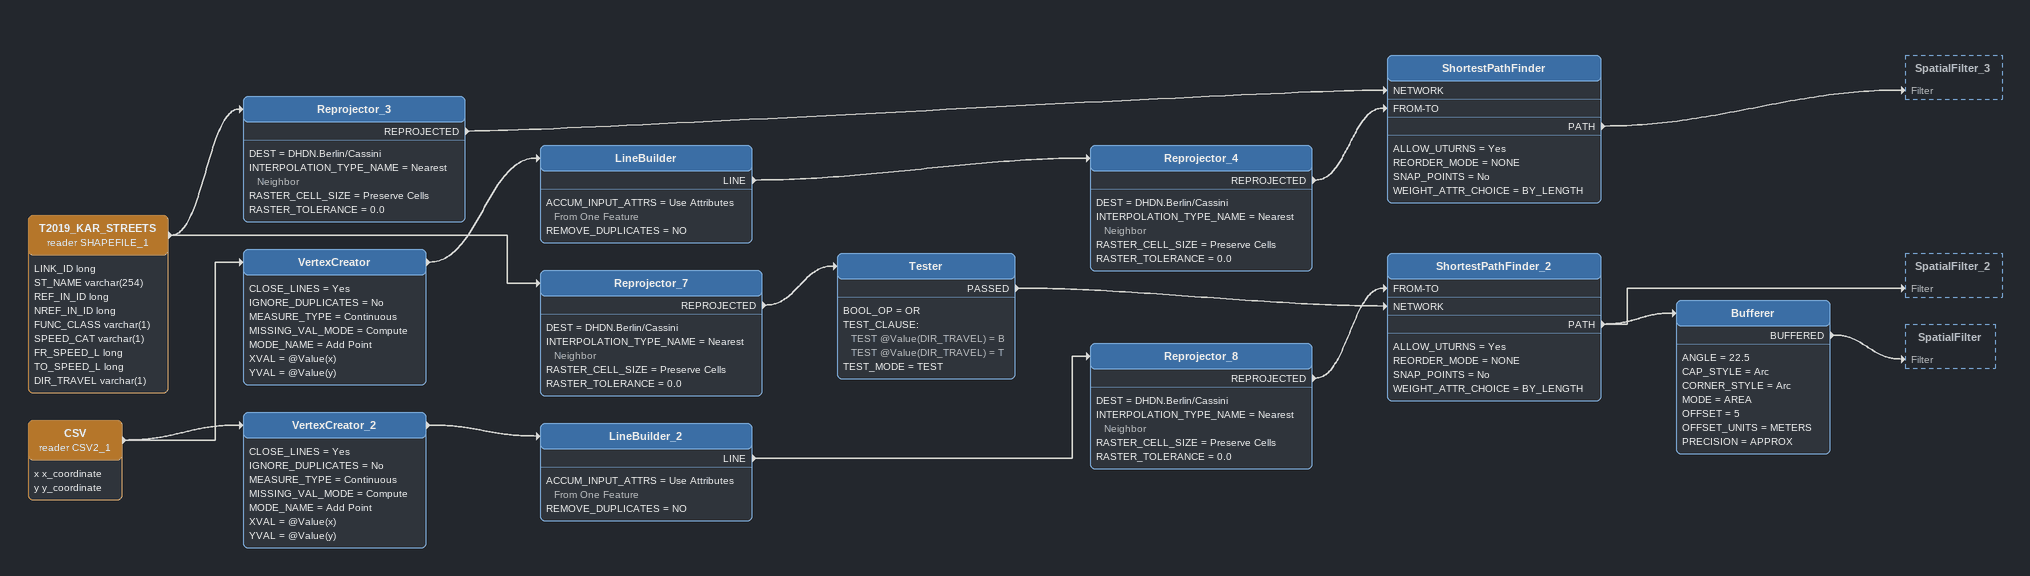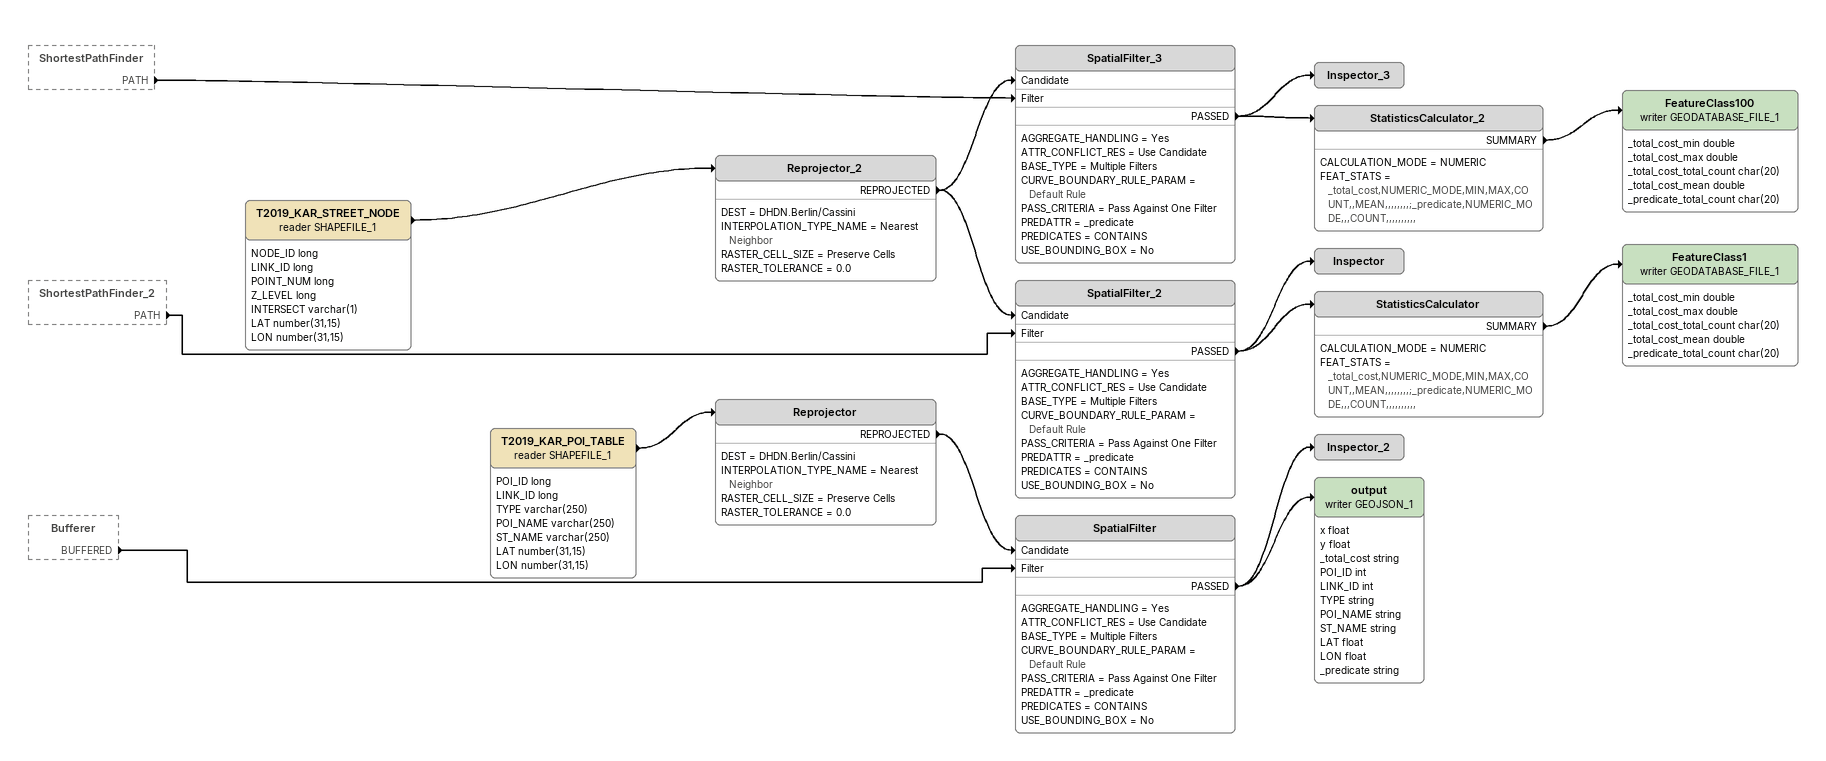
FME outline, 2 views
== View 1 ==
T2019_KAR_STREETS (reader SHAPEFILE_1)
    attributes: LINK_ID long, ST_NAME varchar(254), REF_IN_ID long, NREF_IN_ID long, FUNC_CLASS varchar(1), SPEED_CAT varchar(1), FR_SPEED_L long, TO_SPEED_L long, DIR_TRAVEL varchar(1)
    -> Reprojector_3
    -> Reprojector_7
Reprojector_3
    DEST = DHDN.Berlin/Cassini
    INTERPOLATION_TYPE_NAME = Nearest Neighbor
    RASTER_CELL_SIZE = Preserve Cells
    RASTER_TOLERANCE = 0.0
    REPROJECTED -> ShortestPathFinder [NETWORK]
Reprojector_7
    DEST = DHDN.Berlin/Cassini
    INTERPOLATION_TYPE_NAME = Nearest Neighbor
    RASTER_CELL_SIZE = Preserve Cells
    RASTER_TOLERANCE = 0.0
    REPROJECTED -> Tester
Tester
    BOOL_OP = OR
    TEST_CLAUSE:
      TEST @Value(DIR_TRAVEL) = B
      TEST @Value(DIR_TRAVEL) = T
    TEST_MODE = TEST
    PASSED -> ShortestPathFinder_2 [NETWORK]
CSV (reader CSV2_1)
    attributes: x x_coordinate, y y_coordinate
    -> VertexCreator
    -> VertexCreator_2
VertexCreator
    CLOSE_LINES = Yes
    IGNORE_DUPLICATES = No
    MEASURE_TYPE = Continuous
    MISSING_VAL_MODE = Compute
    MODE_NAME = Add Point
    XVAL = @Value(x)
    YVAL = @Value(y)
    -> LineBuilder
LineBuilder
    ACCUM_INPUT_ATTRS = Use Attributes From One Feature
    REMOVE_DUPLICATES = NO
    LINE -> Reprojector_4
Reprojector_4
    DEST = DHDN.Berlin/Cassini
    INTERPOLATION_TYPE_NAME = Nearest Neighbor
    RASTER_CELL_SIZE = Preserve Cells
    RASTER_TOLERANCE = 0.0
    REPROJECTED -> ShortestPathFinder [FROM-TO]
ShortestPathFinder
    ALLOW_UTURNS = Yes
    REORDER_MODE = NONE
    SNAP_POINTS = No
    WEIGHT_ATTR_CHOICE = BY_LENGTH
    PATH -> SpatialFilter_3 [Filter]
VertexCreator_2
    CLOSE_LINES = Yes
    IGNORE_DUPLICATES = No
    MEASURE_TYPE = Continuous
    MISSING_VAL_MODE = Compute
    MODE_NAME = Add Point
    XVAL = @Value(x)
    YVAL = @Value(y)
    -> LineBuilder_2
LineBuilder_2
    ACCUM_INPUT_ATTRS = Use Attributes From One Feature
    REMOVE_DUPLICATES = NO
    LINE -> Reprojector_8
Reprojector_8
    DEST = DHDN.Berlin/Cassini
    INTERPOLATION_TYPE_NAME = Nearest Neighbor
    RASTER_CELL_SIZE = Preserve Cells
    RASTER_TOLERANCE = 0.0
    REPROJECTED -> ShortestPathFinder_2 [FROM-TO]
ShortestPathFinder_2
    ALLOW_UTURNS = Yes
    REORDER_MODE = NONE
    SNAP_POINTS = No
    WEIGHT_ATTR_CHOICE = BY_LENGTH
    PATH -> Bufferer
    PATH -> SpatialFilter_2 [Filter]
Bufferer
    ANGLE = 22.5
    CAP_STYLE = Arc
    CORNER_STYLE = Arc
    MODE = AREA
    OFFSET = 5
    OFFSET_UNITS = METERS
    PRECISION = APPROX
    BUFFERED -> SpatialFilter [Filter]

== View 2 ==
ShortestPathFinder [outside]
    PATH -> SpatialFilter_3 [Filter]
ShortestPathFinder_2 [outside]
    PATH -> SpatialFilter_2 [Filter]
Bufferer [outside]
    BUFFERED -> SpatialFilter [Filter]
T2019_KAR_STREET_NODE (reader SHAPEFILE_1)
    attributes: NODE_ID long, LINK_ID long, POINT_NUM long, Z_LEVEL long, INTERSECT varchar(1), LAT number(31,15), LON number(31,15)
    -> Reprojector_2
Reprojector_2
    DEST = DHDN.Berlin/Cassini
    INTERPOLATION_TYPE_NAME = Nearest Neighbor
    RASTER_CELL_SIZE = Preserve Cells
    RASTER_TOLERANCE = 0.0
    REPROJECTED -> SpatialFilter_2 [Candidate]
    REPROJECTED -> SpatialFilter_3 [Candidate]
SpatialFilter_3
    AGGREGATE_HANDLING = Yes
    ATTR_CONFLICT_RES = Use Candidate
    BASE_TYPE = Multiple Filters
    CURVE_BOUNDARY_RULE_PARAM = Default Rule
    PASS_CRITERIA = Pass Against One Filter
    PREDATTR = _predicate
    PREDICATES = CONTAINS
    USE_BOUNDING_BOX = No
    PASSED -> Inspector_3
    PASSED -> StatisticsCalculator_2
Inspector_3
StatisticsCalculator_2
    CALCULATION_MODE = NUMERIC
    FEAT_STATS = _total_cost,NUMERIC_MODE,MIN,MAX,COUNT,,MEAN,,,,,,,,;_predicate,NUMERIC_MODE,,,COUNT,,,,,,,,,,
    SUMMARY -> FeatureClass100 (writer GEODATABASE_FILE_1)
FeatureClass100 (writer GEODATABASE_FILE_1)
    attributes: _total_cost_min double, _total_cost_max double, _total_cost_total_count char(20), _total_cost_mean double, _predicate_total_count char(20)
SpatialFilter_2
    AGGREGATE_HANDLING = Yes
    ATTR_CONFLICT_RES = Use Candidate
    BASE_TYPE = Multiple Filters
    CURVE_BOUNDARY_RULE_PARAM = Default Rule
    PASS_CRITERIA = Pass Against One Filter
    PREDATTR = _predicate
    PREDICATES = CONTAINS
    USE_BOUNDING_BOX = No
    PASSED -> Inspector
    PASSED -> StatisticsCalculator
Inspector
StatisticsCalculator
    CALCULATION_MODE = NUMERIC
    FEAT_STATS = _total_cost,NUMERIC_MODE,MIN,MAX,COUNT,,MEAN,,,,,,,,;_predicate,NUMERIC_MODE,,,COUNT,,,,,,,,,,
    SUMMARY -> FeatureClass1 (writer GEODATABASE_FILE_1)
FeatureClass1 (writer GEODATABASE_FILE_1)
    attributes: _total_cost_min double, _total_cost_max double, _total_cost_total_count char(20), _total_cost_mean double, _predicate_total_count char(20)
T2019_KAR_POI_TABLE (reader SHAPEFILE_1)
    attributes: POI_ID long, LINK_ID long, TYPE varchar(250), POI_NAME varchar(250), ST_NAME varchar(250), LAT number(31,15), LON number(31,15)
    -> Reprojector
Reprojector
    DEST = DHDN.Berlin/Cassini
    INTERPOLATION_TYPE_NAME = Nearest Neighbor
    RASTER_CELL_SIZE = Preserve Cells
    RASTER_TOLERANCE = 0.0
    REPROJECTED -> SpatialFilter [Candidate]
SpatialFilter
    AGGREGATE_HANDLING = Yes
    ATTR_CONFLICT_RES = Use Candidate
    BASE_TYPE = Multiple Filters
    CURVE_BOUNDARY_RULE_PARAM = Default Rule
    PASS_CRITERIA = Pass Against One Filter
    PREDATTR = _predicate
    PREDICATES = CONTAINS
    USE_BOUNDING_BOX = No
    PASSED -> Inspector_2
    PASSED -> output (writer GEOJSON_1)
Inspector_2
output (writer GEOJSON_1)
    attributes: x float, y float, _total_cost string, POI_ID int, LINK_ID int, TYPE string, POI_NAME string, ST_NAME string, LAT float, LON float, _predicate string
